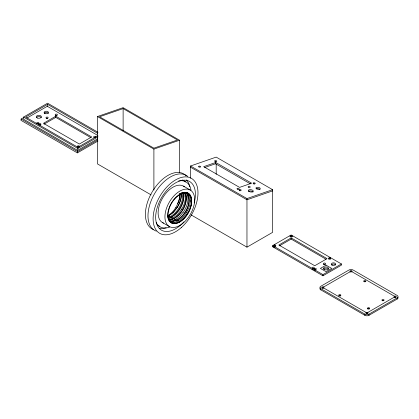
<?xml version="1.0" encoding="UTF-8"?>
<svg xmlns="http://www.w3.org/2000/svg" width="419" height="419" viewBox="0 0 419 419"><rect width="100%" height="100%" fill="white"/><g stroke="black" fill="none" stroke-linecap="round" stroke-linejoin="round"><path stroke-width="0.63" d="M180.055 194.641L180.044 194.95M181.354 195.39L181.338 195.752M190.31 200.643L190.284 201.209M191.577 202.01L191.603 201.581A16.901 9.757 -60 0 1 179.903 221.861A16.901 9.757 -60 0 1 167.726 215.947A16.901 9.757 -60 0 1 178.431 195.186L179.5 194.5L179.505 194.086A0.728 0.435 58.3 0 0 179.201 194.028M23.935 117.409L21.154 119.017L20.95 120.321L77.368 152.893L97.962 141.004M97.994 132.299L47.588 103.194L23.527 117.09L23.228 119.006L77.599 150.395L97.742 138.762M26.973 118.027L47.289 106.295L47.588 104.378L97.658 133.284M77.599 150.395L77.897 148.478L98.041 136.845M77.368 152.893L77.578 151.589L97.611 140.025M204.682 167.516L215.544 163.756L215.748 162.478L251.651 183.203L239.579 187.387L203.676 166.657L215.748 162.478M178.358 202.115A16.922 9.674 -57.7 0 1 177.682 203.629L177.53 203.985A12.816 7.401 -60 0 1 176.027 207.054L175.744 207.562M188.524 211.642L187.791 212.904M181.527 208.924L181.364 209.196M177.53 206.981L173.115 212.553L167.789 216.377M177.075 207.73C179.777 203.514 181.762 198.543 181.448 193.458M179.788 221.201L179.018 221.641L179.651 222.007M47.588 104.378L25.58 117.09L77.897 147.294L97.648 135.887M55.774 116.204L43.466 123.312L79.369 144.042L91.677 136.934L55.774 116.204L55.774 117.388L91.117 137.793M44.026 124.171L55.774 117.388M191.106 214.91L246.964 247.158L272.612 232.351L272.612 189.687L216.188 157.109L190.54 165.997L190.54 178.237M272.69 245.602L291.153 234.944L341.417 263.96L341.417 265.148L322.955 275.807L272.69 246.786L272.69 245.602L322.955 274.623L341.417 263.96M272.69 246.786L274.927 245.492M290.037 236.772L291.153 236.127L292.284 236.777M291.153 237.903L278.845 245.01L314.748 265.74L327.056 258.633L291.153 237.903L291.153 239.087L325.935 259.167M279.405 245.869L291.153 239.087M320.776 288.66L364.886 314.13A2.902 1.676 0 0 0 368.987 314.13L397.202 297.841A2.902 1.676 0 0 0 397.202 295.474L353.091 270.004A2.902 1.676 0 0 0 348.985 270.004L320.776 286.292A2.902 1.676 0 0 0 320.776 288.66L320.776 289.848L364.886 315.313A2.902 1.676 0 0 0 368.987 315.313L397.202 299.025A2.902 1.676 0 0 0 397.809 297.171M175.545 219.195L175.158 219.409L173.89 218.681M169.564 216.691L170.03 216.45L168.763 215.717A16.922 10.087 -58.2 0 0 169.831 215.083M170.816 217.461L171.324 217.199L172.591 217.932M151.076 194.861L97.475 163.913L97.475 116.534L123.123 107.652L179.542 140.224L179.542 172.612M123.123 108.6L99.528 116.77L153.899 148.158L177.494 139.988L123.123 108.6L123.123 130.812M97.475 116.534L153.899 149.106L179.542 140.224M190.54 165.997L246.964 198.569L272.612 189.687M272.612 190.891L246.964 199.779L190.54 167.202M168.108 218.692C178.211 215.167 185.355 203.493 183.658 192.939M169.25 220.363C180.39 217.744 189.121 204.153 185.57 192.981M174.398 223.128L173.932 223.159M169.826 221.667C182.207 221.52 193.609 204.168 186.926 193.07M179.185 194.327L179.557 194.531M215.544 163.756L250.326 183.836M47.289 106.295L97.92 135.526M183.501 186.141L190.326 190.079A21.034 12.146 -60 0 1 183.658 222.662A21.034 12.146 -60 0 1 165.437 212.145A21.034 12.146 -60 0 1 190.326 190.079M23.527 117.09L77.897 148.478M21.154 119.017L77.578 151.589M176.457 220.158L177.724 220.892A16.922 10.098 -58.3 0 0 178.536 220.436M162.467 222.573L169.286 226.511M190.676 195.903L190.813 196.249M191.006 197.129L191.001 197.092A7.06 4.08 -59.9 0 0 190.912 196.741L190.87 196.616A7.888 4.557 -60 0 0 190.781 196.354L190.467 195.642A13.691 7.903 -60 0 0 190.32 195.369C188.304 191.603 182.946 191.902 179.809 194.081L179.809 194.673A16.687 9.632 -60 0 0 169.292 208.185L168.218 212.428A16.66 9.616 -60 0 0 168.05 213.936L168.009 215.031A16.687 9.632 -60 0 0 179.809 221.918A16.681 9.632 -60 0 0 191.603 201.481A16.681 9.632 -60 0 0 179.809 194.673M397.202 297.841L397.202 299.025M368.987 314.13L368.987 315.313M364.886 314.13L364.886 315.313M322.955 274.623L322.955 275.807M246.964 198.569L246.964 247.158M216.188 163.839L216.188 174.294M153.899 149.106L153.899 190.001M320.776 289.848A2.902 1.676 0 0 1 320.373 287.769M322.394 288.083A1.089 0.629 0 0 1 323.259 288.083M366.321 313.611A1.089 0.629 0 0 1 367.552 313.611M394.619 297.291A1.089 0.629 0 0 1 395.677 297.291M350.085 272.072A1.089 0.629 0 0 1 351.735 271.894M367.777 309.018A1.095 0.634 0 0 1 369.328 309.018M382.296 300.826A1.084 0.629 0 0 1 383.574 300.769M364.3 281.767A1.095 0.634 0 0 1 365.253 281.778M338.892 296.034A1.095 0.634 0 0 1 340.657 296.029M328.726 259.162A1.089 0.629 0 0 1 330.518 259.162M290.257 236.955A1.089 0.629 0 0 1 292.048 236.955M274.628 247.409A1.089 0.629 0 0 1 273.659 246.854M274.215 246.236A1.089 0.629 0 0 1 275.508 246.341M313.098 269.621A1.089 0.629 0 0 1 312.129 269.061M312.375 268.595A1.089 0.629 0 0 1 314.046 268.595M323.657 264.447A1.089 0.629 0 0 1 325.327 264.447M315.151 270.805A1.089 0.629 0 0 1 314.177 270.245M314.732 269.632A1.089 0.629 0 0 1 315.79 269.632M331.345 265.033A2.174 1.257 0 0 1 333.477 264.033A2.174 1.257 0 0 1 335.609 265.033M323.615 269.145A2.54 1.467 0 0 1 326.034 268.123A2.54 1.467 0 0 1 328.449 269.145M179.809 194.411A16.901 9.757 -60 0 1 177.661 203.624M175.776 207.583A17.1 9.873 -60 0 1 167.705 215.806M191.074 197.642A1.681 0.911 -58.9 0 1 191.132 197.758L191.525 199.407A15.005 8.123 -59.6 0 1 191.593 201.586M190.896 196.752A2.76 1.603 -60.9 0 1 191.074 197.569M179.018 221.551A16.922 10.098 -58.3 0 1 174.414 223.076M191.509 202.047A16.922 9.454 -58.2 0 1 190.556 206.766M190.545 206.797A16.922 9.585 -57.8 0 1 188.461 211.616M187.623 212.805A16.922 9.752 -57.6 0 1 179.777 221.033M175.158 219.525A16.922 10.234 -59.9 0 1 169.035 220.954M182.516 209.861A16.922 9.768 -57.6 0 1 173.89 218.545A16.922 10.093 -58.3 0 1 168.972 220.095M185.146 192.97A16.922 9.291 -60 0 1 182.679 209.615M183.03 212.25A16.922 10.072 -58.2 0 1 175.545 219.326M186.141 192.855A16.922 9.784 -57.6 0 1 183.192 212.386M181.506 209.275A16.922 10.098 -58.3 0 1 172.591 218.126M172.597 218.084A16.922 10.234 -59.9 0 1 168.59 219.462M183.543 197.071A16.922 9.443 -58.3 0 1 171.329 217.026M183.328 192.897A16.922 9.297 -59.6 0 1 183.815 196.825M184.439 192.682A16.922 9.742 -57.6 0 1 181.825 209.029M182.653 196.102A16.922 10.093 -58.3 0 1 170.02 216.743M168.763 215.576A16.922 10.103 -58.3 0 1 167.836 216.047M181.16 193.452A16.922 9.291 -59.9 0 1 181.233 195.464M181.197 195.825A16.922 9.443 -58.3 0 1 177.426 206.918M176.965 207.635A16.922 9.805 -57.6 0 1 169.821 214.973M182.522 193.321A16.922 9.412 -58.4 0 1 182.742 195.888M177.724 221.028A16.922 10.234 -59.8 0 1 170.276 222.154M186.785 192.976A16.922 10.098 -58.3 0 1 187.901 207.117A16.922 10.098 -58.3 0 1 176.436 220.713M176.451 219.97A16.922 10.103 -58.3 0 1 169.91 221.52M186.602 212.218A16.922 10.072 -58.2 0 1 178.541 220.577M187.283 210.846A16.922 9.763 -57.6 0 1 186.518 212.171M190.388 201.157A16.922 9.7 -57.6 0 1 187.382 210.888M187.628 193.321A16.922 9.428 -58.4 0 1 190.456 200.554M186.989 192.939A16.922 9.291 -60 0 1 187.136 193.012M190.991 197.145A1.969 1.137 -59.9 0 1 191.064 197.564M179.332 193.73A0.943 0.56 58.3 0 1 179.651 193.814C182.852 191.645 188.251 191.373 190.31 195.165A13.481 7.877 -60.4 0 1 190.661 195.924M190.771 196.296A7.589 4.379 -61.6 0 1 190.849 196.558M170.821 217.351A16.922 10.119 -58.4 0 1 168.359 218.309M173.943 223.123A16.922 10.208 -59.2 0 1 170.774 222.557M169.564 216.822A16.922 10.229 -59.7 0 1 167.81 217.54M180.144 194.893A16.922 9.616 -57.7 0 1 178.457 202.12M180.217 194.07A16.922 9.428 -58.3 0 1 180.217 194.542M178.604 180.956A25.931 14.974 -60 0 1 191.017 190.095M169.648 227.103A25.931 14.974 -60 0 1 156.172 222.51M182.464 179.955A25.931 14.974 -60 0 1 185.418 182.035M159.864 226.286A25.931 14.974 -60 0 1 157.455 225.333M163.609 223.102A21.034 12.146 -60 0 1 162.467 198.287A21.034 12.146 -60 0 1 184.533 186.864M156.277 231.157A31.734 18.321 -60 0 1 154.553 193.714A31.734 18.321 -60 0 1 187.843 176.488M153.71 229.68A31.734 18.321 -60 0 1 152.542 191.294A31.734 18.321 -60 0 1 186.209 175.886M186.272 179.877A28.11 16.226 -60 0 1 189.838 186.769M166.181 227.747A28.11 16.226 -60 0 1 159.545 228.365M183.962 221.771A28.11 16.226 -60 0 1 155.973 221.112A28.11 16.226 -60 0 1 177.321 181.956A28.11 16.226 -60 0 1 194.201 202.99M38.925 125.077A1.089 0.629 0 0 1 39.873 124.757A1.089 0.629 0 0 1 40.826 125.077M55.591 115.424A1.089 0.629 0 0 1 56.984 115.424M94.06 137.636A1.089 0.629 0 0 1 95.453 137.636M77.389 147.289A1.089 0.629 0 0 1 78.961 147.074M36.987 123.799A1.089 0.629 0 0 1 38.658 123.799M46.441 118.352A1.089 0.629 0 0 1 47.672 118.352M44.22 113.303A2.174 1.257 0 0 1 46.294 112.428A2.174 1.257 0 0 1 48.368 113.303M36.427 117.535A2.54 1.467 0 0 1 38.847 116.513A2.54 1.467 0 0 1 41.266 117.535M253.752 184.035A1.089 0.492 8.9 0 1 254.401 184.145M215.177 161.828A1.089 0.492 8.9 0 1 215.937 161.938M239.506 190.802A1.089 0.492 8.9 0 1 240.155 190.849M256.229 188.754A2.174 0.985 8.9 0 1 258.403 188.686A2.174 0.985 8.9 0 1 260.005 189.639M248.388 191.294A2.54 1.152 8.9 0 1 250.824 190.991A2.54 1.152 8.9 0 1 252.987 192.054M326.034 265.148L320.388 268.406L326.034 271.664L331.675 268.406L326.034 265.148M351.038 271.193L322.829 287.476L366.939 312.946L395.148 296.657L351.038 271.193M324.762 269.674A2.54 1.467 0 0 0 328.569 268.406A2.54 1.467 0 0 0 324.762 267.133A2.54 1.467 0 0 0 324.762 269.674M350.399 271.701A1.089 0.629 0 0 0 352.122 271.255A1.089 0.629 0 0 0 350.593 270.616A1.089 0.629 0 0 0 350.399 271.701M322.284 288.021A1.089 0.629 0 0 0 323.913 287.476A1.089 0.629 0 0 0 322.284 286.931A1.089 0.629 0 0 0 322.284 288.021M366.395 313.491A1.089 0.629 0 0 0 368.029 312.946A1.089 0.629 0 0 0 366.395 312.401A1.089 0.629 0 0 0 366.395 313.491M394.509 297.165A1.089 0.629 0 0 0 396.233 296.72A1.089 0.629 0 0 0 394.703 296.086A1.089 0.629 0 0 0 394.509 297.165M367.913 308.793A1.095 0.634 0 0 0 369.642 308.347A1.095 0.634 0 0 0 368.107 307.703A1.095 0.634 0 0 0 367.913 308.793M382.406 300.643A1.084 0.629 0 0 0 384.087 300.156A1.084 0.629 0 0 0 382.51 299.559A1.084 0.629 0 0 0 382.406 300.643M364.158 281.683A1.095 0.634 0 0 0 365.85 281.191A1.095 0.634 0 0 0 364.263 280.589A1.095 0.634 0 0 0 364.158 281.683M339.217 295.762A1.095 0.634 0 0 0 340.872 295.233A1.095 0.634 0 0 0 339.249 294.667A1.095 0.634 0 0 0 339.217 295.762M312.569 268.322A1.089 0.629 0 0 0 314.292 267.877A1.089 0.629 0 0 0 312.768 267.238A1.089 0.629 0 0 0 312.569 268.322M328.983 258.842A1.089 0.629 0 0 0 330.706 258.403A1.089 0.629 0 0 0 329.177 257.764A1.089 0.629 0 0 0 328.983 258.842M290.514 236.635A1.089 0.629 0 0 0 292.237 236.19A1.089 0.629 0 0 0 290.707 235.551A1.089 0.629 0 0 0 290.514 236.635M274.199 246.147A1.089 0.629 0 0 0 275.828 245.602A1.089 0.629 0 0 0 274.199 245.057A1.089 0.629 0 0 0 274.199 246.147M314.716 269.543A1.089 0.629 0 0 0 316.35 268.998A1.089 0.629 0 0 0 314.716 268.453A1.089 0.629 0 0 0 314.716 269.543M323.856 264.174A1.089 0.629 0 0 0 325.573 263.729A1.089 0.629 0 0 0 324.049 263.09A1.089 0.629 0 0 0 323.856 264.174M332.199 265.122A2.174 1.257 0 0 0 335.64 264.237A2.174 1.257 0 0 0 332.592 262.959A2.174 1.257 0 0 0 332.199 265.122M181.359 227.512A31.734 18.321 -60 0 0 191.415 178.353A31.734 18.321 -60 0 0 153.873 211.647A31.734 18.321 -60 0 0 181.359 227.512M55.648 115.23A1.089 0.629 0 0 0 57.372 114.79A1.089 0.629 0 0 0 55.842 114.151A1.089 0.629 0 0 0 55.648 115.23M94.118 137.442A1.089 0.629 0 0 0 95.841 136.997A1.089 0.629 0 0 0 94.312 136.358A1.089 0.629 0 0 0 94.118 137.442M77.62 146.875A1.089 0.629 0 0 0 79.406 146.54A1.089 0.629 0 0 0 78.002 145.812A1.089 0.629 0 0 0 77.62 146.875M39.234 124.71A1.089 0.629 0 0 0 40.957 124.265A1.089 0.629 0 0 0 39.428 123.626A1.089 0.629 0 0 0 39.234 124.71M46.415 118.195A1.089 0.629 0 0 0 48.138 117.749A1.089 0.629 0 0 0 46.614 117.111A1.089 0.629 0 0 0 46.415 118.195M37.186 123.521A1.089 0.629 0 0 0 38.904 123.081A1.089 0.629 0 0 0 37.38 122.442A1.089 0.629 0 0 0 37.186 123.521M45.016 113.518A2.174 1.257 0 0 0 48.457 112.627A2.174 1.257 0 0 0 45.404 111.349A2.174 1.257 0 0 0 45.016 113.518M37.579 118.064A2.54 1.467 0 0 0 41.387 116.796A2.54 1.467 0 0 0 37.579 115.529A2.54 1.467 0 0 0 37.579 118.064M237.468 189.179A1.089 0.492 8.9 0 0 239.165 189.032A1.089 0.492 8.9 0 0 237.641 188.341A1.089 0.492 8.9 0 0 237.468 189.179M253.563 183.601A1.089 0.492 8.9 0 0 255.26 183.454A1.089 0.492 8.9 0 0 253.736 182.768A1.089 0.492 8.9 0 0 253.563 183.601M215.094 161.394A1.089 0.492 8.9 0 0 216.791 161.247A1.089 0.492 8.9 0 0 215.266 160.556A1.089 0.492 8.9 0 0 215.094 161.394M198.999 166.966A1.089 0.492 8.9 0 0 200.696 166.82A1.089 0.492 8.9 0 0 199.172 166.133A1.089 0.492 8.9 0 0 198.999 166.966M239.521 190.362A1.089 0.492 8.9 0 0 241.218 190.216A1.089 0.492 8.9 0 0 239.694 189.524A1.089 0.492 8.9 0 0 239.521 190.362M248.572 187.225A1.089 0.492 8.9 0 0 250.269 187.078A1.089 0.492 8.9 0 0 248.75 186.392A1.089 0.492 8.9 0 0 248.572 187.225M256.852 188.969A2.174 0.985 8.9 0 0 260.246 188.676A2.174 0.985 8.9 0 0 257.203 187.298A2.174 0.985 8.9 0 0 256.852 188.969M249.347 191.609A2.54 1.152 8.9 0 0 253.301 191.263A2.54 1.152 8.9 0 0 249.75 189.66A2.54 1.152 8.9 0 0 249.347 191.609"/></g></svg>
